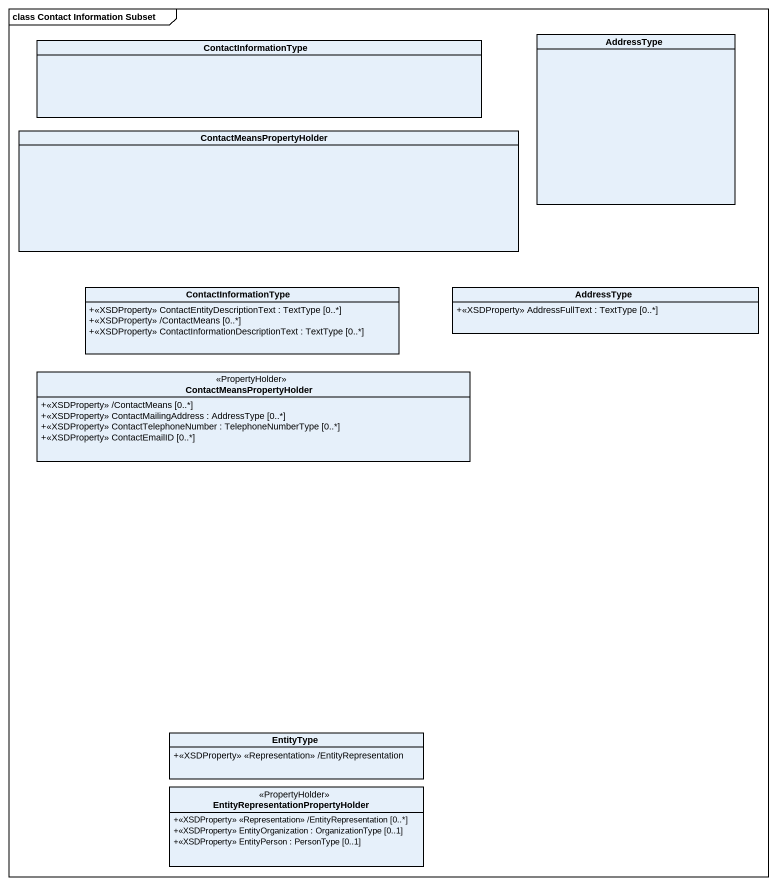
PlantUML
@startuml
mainframe class Contact Information Subset
hide circle
hide empty members
skinparam classAttributeIconSize 0
class ContactInformationType
class AddressType
class ContactMeansPropertyHolder
class "ContactInformationType" as ContactInformationType_2 {
  +<<XSDProperty>> ContactEntityDescriptionText : TextType [0..*]
  +<<XSDProperty>> /ContactMeans [0..*]
  +<<XSDProperty>> ContactInformationDescriptionText : TextType [0..*]
}
class "AddressType" as AddressType_2 {
  +<<XSDProperty>> AddressFullText : TextType [0..*]
}
class "ContactMeansPropertyHolder" as ContactMeansPropertyHolder_2 <<PropertyHolder>> {
  +<<XSDProperty>> /ContactMeans [0..*]
  +<<XSDProperty>> ContactMailingAddress : AddressType [0..*]
  +<<XSDProperty>> ContactTelephoneNumber : TelephoneNumberType [0..*]
  +<<XSDProperty>> ContactEmailID [0..*]
}
class EntityType {
  +<<XSDProperty>> <<Representation>> /EntityRepresentation
}
class "EntityRepresentationPropertyHolder" as EntityRepresentationProperty <<PropertyHolder>> {
  +<<XSDProperty>> <<Representation>> /EntityRepresentation [0..*]
  +<<XSDProperty>> EntityOrganization : OrganizationType [0..1]
  +<<XSDProperty>> EntityPerson : PersonType [0..1]
}
@enduml
